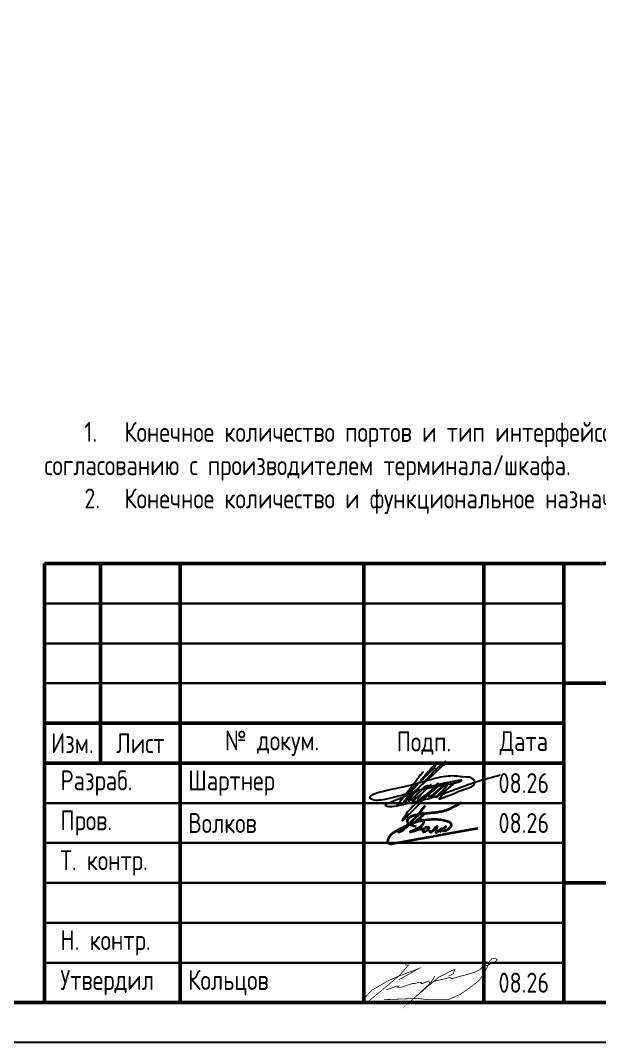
# Model space of a CAD drawing. Header units: millimetres. Extents: x -840 to 1644, y 0 to 561.
# Drawn here: x 17 to 89.5, y 0 to 128 of the extents above; entities that cross this region are included whole.
import ezdxf

# ---------------------------------------------------------------- set-up
doc = ezdxf.new("R2010")
doc.units = ezdxf.units.MM
doc.styles.add('Gost_type_A', font='GOST_A.TTF')

# ---------------------------------------------------------------- blocks, each defined once
blk = doc.blocks.new('Формат_А3')
blk.add_lwpolyline([(-420, 297), (0, 297), (0, 0), (-420, 0)], close=True)
at = {"lineweight": 50}
blk.add_lwpolyline([(-400, 292), (-5, 292), (-5, 5), (-400, 5)], close=True, dxfattribs=at)
blk = doc.blocks.new('Штамп большой нижний')
at = {"lineweight": 50}
for points in [[(-185, 55), (-178, 55), (-178, 35), (-185, 35)], [(-178, 55), (-168, 55), (-168, 35), (-178, 35)], [(-168, 55), (-145, 55), (-145, 35), (-168, 35)], [(-145, 55), (-130, 55), (-130, 35), (-145, 35)], [(-130, 55), (-120, 55), (-120, 35), (-130, 35)], [(-120, 55), (0, 55), (0, 40), (-120, 40)], [(-120, 40), (-50, 40), (-50, 15), (-120, 15)], [(-185, 35), (-178, 35), (-178, 30), (-185, 30)], [(-178, 35), (-168, 35), (-168, 30), (-178, 30)], [(-168, 35), (-145, 35), (-145, 30), (-168, 30)], [(-145, 35), (-130, 35), (-130, 30), (-145, 30)], [(-130, 35), (-120, 35), (-120, 30), (-130, 30)], [(-185, 30), (-168, 30), (-168, 0), (-185, 0)], [(-168, 30), (-145, 30), (-145, 0), (-168, 0)], [(-145, 30), (-130, 30), (-130, 0), (-145, 0)], [(-130, 30), (-120, 30), (-120, 0), (-130, 0)], [(-120, 15), (-50, 15), (-50, 0), (-120, 0)]]:
    blk.add_lwpolyline(points, close=True, dxfattribs=at)
for points in [[(-185, 55), (-178, 55), (-178, 50), (-185, 50)], [(-178, 55), (-168, 55), (-168, 50), (-178, 50)], [(-168, 55), (-145, 55), (-145, 50), (-168, 50)], [(-145, 55), (-130, 55), (-130, 50), (-145, 50)], [(-130, 55), (-120, 55), (-120, 50), (-130, 50)], [(-185, 50), (-178, 50), (-178, 45), (-185, 45)], [(-178, 50), (-168, 50), (-168, 45), (-178, 45)], [(-168, 50), (-145, 50), (-145, 45), (-168, 45)], [(-145, 50), (-130, 50), (-130, 45), (-145, 45)], [(-130, 50), (-120, 50), (-120, 45), (-130, 45)], [(-185, 45), (-178, 45), (-178, 40), (-185, 40)], [(-178, 45), (-168, 45), (-168, 40), (-178, 40)], [(-168, 45), (-145, 45), (-145, 40), (-168, 40)], [(-145, 45), (-130, 45), (-130, 40), (-145, 40)], [(-130, 45), (-120, 45), (-120, 40), (-130, 40)], [(-185, 40), (-178, 40), (-178, 35), (-185, 35)], [(-178, 40), (-168, 40), (-168, 35), (-178, 35)], [(-168, 40), (-145, 40), (-145, 35), (-168, 35)], [(-145, 40), (-130, 40), (-130, 35), (-145, 35)], [(-130, 40), (-120, 40), (-120, 35), (-130, 35)], [(-185, 30), (-168, 30), (-168, 25), (-185, 25)], [(-168, 30), (-145, 30), (-145, 25), (-168, 25)], [(-145, 30), (-130, 30), (-130, 25), (-145, 25)], [(-130, 30), (-120, 30), (-120, 25), (-130, 25)], [(-185, 25), (-168, 25), (-168, 20), (-185, 20)], [(-168, 25), (-145, 25), (-145, 20), (-168, 20)], [(-145, 25), (-130, 25), (-130, 20), (-145, 20)], [(-130, 25), (-120, 25), (-120, 20), (-130, 20)], [(-185, 20), (-168, 20), (-168, 15), (-185, 15)], [(-168, 20), (-145, 20), (-145, 15), (-168, 15)], [(-145, 20), (-130, 20), (-130, 15), (-145, 15)], [(-130, 20), (-120, 20), (-120, 15), (-130, 15)], [(-185, 15), (-168, 15), (-168, 10), (-185, 10)], [(-168, 15), (-145, 15), (-145, 10), (-168, 10)], [(-145, 15), (-130, 15), (-130, 10), (-145, 10)], [(-130, 15), (-120, 15), (-120, 10), (-130, 10)], [(-185, 10), (-168, 10), (-168, 5), (-185, 5)], [(-168, 10), (-145, 10), (-145, 5), (-168, 5)], [(-145, 10), (-130, 10), (-130, 5), (-145, 5)], [(-130, 10), (-120, 10), (-120, 5), (-130, 5)], [(-185, 5), (-168, 5), (-168, 0), (-185, 0)], [(-168, 5), (-145, 5), (-145, 0), (-168, 0)], [(-145, 5), (-130, 5), (-130, 0), (-145, 0)], [(-130, 5), (-120, 5), (-120, 0), (-130, 0)]]:
    blk.add_lwpolyline(points, close=True)
at = {"char_height": 2.5, "style": 'Gost_type_A'}
for s, insert, width, attachment_point in [('Изм.', (-181.5, 32.5), 7, 5), ('Лист', (-173, 32.5), 10, 5), ('№ докум.', (-156.5, 32.5), 23, 5), ('Подп.', (-137.5, 32.5), 15, 5), ('Дата', (-125, 32.5), 10, 5), ('\\pxl0.8;Разраб.', (-185, 27.5), 17, 4), ('\\pxl0.8;Пров.', (-185, 22.5), 17, 4), ('\\pxl0.8;Т. контр.', (-185, 17.5), 17, 4), ('\\pxl0.8;Н. контр.', (-185, 7.5), 17, 4), ('\\pxl0.8;Утвердил', (-185, 2.5), 17, 4)]:
    blk.add_mtext(s, dxfattribs=dict(at, insert=insert, width=width, attachment_point=attachment_point))
blk = doc.blocks.new('Сотрудник 7_1')
at = {"lineweight": 35}
for points in [[(5.51, 4.62), (4.98, 3.97), (4.54, 3.43), (4.18, 3.01), (3.9, 2.68), (3.67, 2.43), (3.49, 2.24), (3.34, 2.09), (3.21, 1.97), (3.08, 1.86), (2.97, 1.76), (2.86, 1.67), (2.76, 1.6), (2.67, 1.53), (2.59, 1.47), (2.52, 1.42), (2.45, 1.38), (2.4, 1.35), (2.35, 1.33), (2.31, 1.31), (2.28, 1.3), (2.25, 1.3), (2.23, 1.3), (2.21, 1.31), (2.2, 1.31), (2.19, 1.33), (2.18, 1.34), (2.18, 1.36), (2.18, 1.38), (2.18, 1.4), (2.19, 1.42), (2.2, 1.45), (2.22, 1.48), (2.25, 1.51), (2.28, 1.55), (2.32, 1.59), (2.36, 1.63), (2.42, 1.67), (2.49, 1.72), (2.56, 1.78), (2.65, 1.84), (2.75, 1.9), (2.87, 1.97), (2.99, 2.04), (3.12, 2.12), (3.25, 2.21), (3.39, 2.3), (3.53, 2.41), (3.67, 2.52), (3.81, 2.64), (3.94, 2.77), (4.07, 2.9), (4.2, 3.03), (4.32, 3.15), (4.44, 3.27), (4.55, 3.37), (4.65, 3.46), (4.74, 3.54), (4.82, 3.6), (4.9, 3.64), (4.97, 3.68), (5.03, 3.7), (5.08, 3.72), (5.13, 3.73), (5.17, 3.73), (5.21, 3.73), (5.24, 3.73), (5.26, 3.73), (5.28, 3.72), (5.3, 3.71), (5.31, 3.7), (5.32, 3.68), (5.33, 3.66), (5.33, 3.64), (5.32, 3.61), (5.32, 3.58), (5.3, 3.54), (5.28, 3.5), (5.25, 3.46), (5.21, 3.41), (5.16, 3.36), (5.1, 3.3), (5.03, 3.23), (4.96, 3.17), (4.88, 3.1), (4.8, 3.04), (4.72, 2.98), (4.65, 2.92), (4.59, 2.87), (4.53, 2.83), (4.49, 2.8), (4.46, 2.77), (4.43, 2.76), (4.42, 2.75), (4.42, 2.74), (4.43, 2.75), (4.45, 2.75), (4.49, 2.76), (4.53, 2.78), (4.58, 2.8), (4.64, 2.82), (4.7, 2.84), (4.76, 2.85), (4.83, 2.86), (4.89, 2.87), (4.95, 2.88), (5.01, 2.87), (5.06, 2.87), (5.11, 2.85), (5.15, 2.84), (5.19, 2.81), (5.22, 2.78), (5.25, 2.75), (5.27, 2.72), (5.29, 2.68), (5.3, 2.63), (5.3, 2.59), (5.3, 2.54), (5.29, 2.49), (5.27, 2.44), (5.26, 2.38), (5.23, 2.33), (5.2, 2.28), (5.17, 2.22), (5.12, 2.17), (5.07, 2.11), (5, 2.05), (4.92, 1.99), (4.83, 1.93), (4.73, 1.86), (4.6, 1.79), (4.47, 1.72), (4.31, 1.65), (4.15, 1.57), (3.96, 1.49), (3.76, 1.41), (3.54, 1.32)], [(4.39, 2), (4.09, 2.07), (3.85, 2.15), (3.67, 2.21), (3.55, 2.27), (3.46, 2.33), (3.4, 2.39), (3.37, 2.44), (3.35, 2.5), (3.33, 2.55), (3.32, 2.61), (3.31, 2.66), (3.31, 2.72), (3.31, 2.77), (3.32, 2.83), (3.34, 2.89), (3.36, 2.94), (3.39, 2.99), (3.43, 3.05), (3.48, 3.1), (3.54, 3.15), (3.6, 3.2), (3.67, 3.24), (3.74, 3.29), (3.82, 3.33), (3.91, 3.37), (4.01, 3.4), (4.11, 3.44), (4.22, 3.47), (4.34, 3.5), (4.47, 3.53), (4.62, 3.56), (4.77, 3.58), (4.93, 3.61), (5.11, 3.63), (5.29, 3.65), (5.48, 3.67), (5.67, 3.69), (5.85, 3.71), (6.04, 3.72), (6.21, 3.74), (6.38, 3.76), (6.55, 3.77), (6.71, 3.79), (6.86, 3.81), (7.02, 3.83), (7.19, 3.86), (7.36, 3.89), (7.54, 3.92), (7.74, 3.96), (7.95, 4.01), (8.19, 4.09), (8.47, 4.19), (8.78, 4.33), (9.15, 4.51), (9.57, 4.74), (10.05, 5.03)], [(6.04, 1.58), (6.05, 1.53), (6.06, 1.49), (6.06, 1.46), (6.07, 1.43), (6.09, 1.4), (6.1, 1.38), (6.12, 1.36), (6.14, 1.35), (6.16, 1.33), (6.19, 1.33), (6.22, 1.33), (6.25, 1.33), (6.28, 1.33), (6.31, 1.34), (6.34, 1.36), (6.37, 1.38), (6.4, 1.4), (6.43, 1.43), (6.46, 1.46), (6.49, 1.5), (6.52, 1.53), (6.55, 1.57), (6.58, 1.62), (6.62, 1.66), (6.65, 1.71), (6.69, 1.75), (6.73, 1.8), (6.78, 1.84), (6.82, 1.88), (6.85, 1.92), (6.89, 1.95), (6.92, 1.98), (6.95, 2.01), (6.97, 2.03), (6.98, 2.05), (7, 2.06), (7, 2.06), (7.01, 2.06), (7.01, 2.05), (7, 2.03), (7, 2), (6.99, 1.96), (6.97, 1.93), (6.96, 1.88), (6.94, 1.83), (6.93, 1.79), (6.91, 1.74), (6.9, 1.69), (6.89, 1.64), (6.88, 1.6), (6.87, 1.56), (6.86, 1.53), (6.85, 1.49), (6.84, 1.46), (6.84, 1.43), (6.84, 1.41), (6.84, 1.38), (6.84, 1.36), (6.84, 1.35), (6.84, 1.33), (6.84, 1.32), (6.85, 1.31), (6.86, 1.3), (6.86, 1.29), (6.87, 1.29), (6.88, 1.28), (6.89, 1.28), (6.9, 1.27), (6.91, 1.27), (6.92, 1.27), (6.93, 1.28), (6.95, 1.28), (6.96, 1.29), (6.97, 1.29), (6.98, 1.3), (7, 1.32), (7.03, 1.34), (7.06, 1.37), (7.1, 1.41), (7.15, 1.45), (7.21, 1.5), (7.27, 1.56), (7.34, 1.62), (7.41, 1.68), (7.48, 1.73), (7.54, 1.77), (7.58, 1.79), (7.6, 1.79), (7.61, 1.77), (7.59, 1.72), (7.57, 1.67), (7.54, 1.61), (7.5, 1.54), (7.46, 1.48), (7.43, 1.43), (7.41, 1.4), (7.4, 1.38), (7.41, 1.38), (7.42, 1.4), (7.45, 1.43), (7.49, 1.48), (7.54, 1.53), (7.6, 1.59), (7.66, 1.66), (7.73, 1.72), (7.81, 1.79), (7.88, 1.85), (7.95, 1.9), (8.01, 1.95), (8.06, 1.99), (8.09, 2.01), (8.11, 2.02), (8.1, 2.02), (8.07, 1.99), (8.03, 1.96), (7.98, 1.91), (7.92, 1.86), (7.87, 1.81), (7.81, 1.76), (7.76, 1.71), (7.73, 1.67), (7.7, 1.64), (7.68, 1.61), (7.67, 1.58), (7.67, 1.56), (7.67, 1.54), (7.68, 1.53), (7.7, 1.51), (7.71, 1.5), (7.73, 1.49), (7.75, 1.48), (7.77, 1.48), (7.8, 1.47), (7.83, 1.47), (7.87, 1.48), (7.91, 1.48), (7.96, 1.5), (8.01, 1.51), (8.07, 1.53), (8.13, 1.55), (8.19, 1.58), (8.26, 1.62), (8.33, 1.66), (8.4, 1.71), (8.48, 1.76), (8.55, 1.82), (8.63, 1.89), (8.69, 1.95), (8.75, 2.02), (8.79, 2.1), (8.82, 2.17), (8.83, 2.24), (8.81, 2.31), (8.78, 2.37), (8.72, 2.44), (8.65, 2.5), (8.56, 2.56), (8.44, 2.61), (8.31, 2.66), (8.17, 2.71), (8, 2.75), (7.83, 2.78), (7.64, 2.81), (7.44, 2.84), (7.22, 2.86), (7, 2.88), (6.77, 2.88), (6.53, 2.89), (6.29, 2.88), (6.04, 2.87), (5.79, 2.84), (5.52, 2.81), (5.25, 2.77), (4.97, 2.71), (4.68, 2.64), (4.38, 2.55), (4.06, 2.44), (3.74, 2.32), (3.42, 2.2), (3.11, 2.06), (2.8, 1.92), (2.51, 1.78), (2.25, 1.65), (2.01, 1.52), (1.8, 1.4), (1.62, 1.29), (1.47, 1.18), (1.35, 1.09), (1.24, 0.99), (1.15, 0.91), (1.08, 0.82), (1.02, 0.74), (0.97, 0.65), (0.93, 0.57), (0.89, 0.49), (0.86, 0.41), (0.84, 0.34), (0.83, 0.27), (0.82, 0.21), (0.82, 0.15), (0.83, 0.11), (0.84, 0.07), (0.85, 0.04), (0.87, 0.01), (0.89, -0.01), (0.91, -0.03), (0.94, -0.05), (0.97, -0.07), (1, -0.08), (1.03, -0.1), (1.07, -0.11), (1.1, -0.12), (1.13, -0.13), (1.17, -0.14), (1.2, -0.15), (1.24, -0.15), (1.29, -0.15), (1.47, -0.12), (1.9, -0.04), (2.7, 0.1), (3.99, 0.34), (5.91, 0.69), (8.58, 1.18), (12.12, 1.82)], [(3.54, 1.32), (4.17, 1.5), (4.63, 1.63), (4.96, 1.71), (5.17, 1.76), (5.28, 1.77), (5.33, 1.76), (5.34, 1.73), (5.32, 1.7), (5.3, 1.66), (5.28, 1.62), (5.27, 1.58), (5.26, 1.55), (5.25, 1.51), (5.24, 1.48), (5.24, 1.45), (5.24, 1.42), (5.24, 1.4), (5.25, 1.39), (5.26, 1.37), (5.27, 1.36), (5.29, 1.36), (5.31, 1.36), (5.33, 1.36), (5.35, 1.36), (5.39, 1.37), (5.42, 1.38), (5.46, 1.4), (5.49, 1.41), (5.54, 1.43), (5.58, 1.45), (5.62, 1.48), (5.67, 1.51), (5.72, 1.54), (5.76, 1.57), (5.81, 1.61), (5.85, 1.64), (5.89, 1.68), (5.93, 1.72), (5.96, 1.75), (5.99, 1.78), (6, 1.81), (6.02, 1.83), (6.02, 1.86), (6.01, 1.87), (6, 1.89), (5.98, 1.9), (5.95, 1.91), (5.91, 1.92), (5.87, 1.92), (5.81, 1.92), (5.75, 1.92), (5.69, 1.92), (5.63, 1.91), (5.57, 1.9), (5.51, 1.89), (5.46, 1.88)]]:
    blk.add_lwpolyline(points, dxfattribs=at)

msp = doc.modelspace()

# ---------------------------------------------------------------- linework, layer by layer
at = {"const_width": 0.0934}
for points in [[(62.8, 6.62), (63.74, 6.93), (64.2, 7.09), (64.36, 7.09), (64.2, 6.93), (64.36, 6.93), (64.67, 6.93), (66.07, 7.4), (66.38, 7.4), (66.85, 7.55), (67.16, 7.55), (67.16, 7.4), (67.32, 7.4), (68.1, 7.71), (68.25, 7.4), (68.87, 7.71), (70.28, 8.02), (70.74, 8.18), (70.9, 8.02), (71.05, 8.02), (73.86, 8.8), (74.48, 9.11), (74.79, 9.42), (75.1, 9.58), (75.57, 9.73), (76.19, 10.04), (76.5, 10.2), (76.66, 10.35), (76.5, 10.51), (76.19, 10.51), (76.04, 10.51), (75.72, 10.2), (75.57, 9.73), (74.95, 8.49), (74.32, 7.71), (73.55, 7.09), (71.99, 6), (70.9, 5.53), (70.59, 5.37), (68.1, 5.37), (66.69, 5.53), (62.49, 5.37)], [(65.14, 9.73), (65.6, 9.73), (64.36, 8.33), (63.43, 7.55), (61.48, 5.93), (60.36, 5), (60, 5), (60, 5.22), (60.16, 5.68), (61.09, 6.62), (62.96, 7.71), (64.36, 8.33), (66.85, 9.26), (64.36, 7.86)], [(68.87, 8.33), (68.72, 8.02), (68.25, 7.4), (66.23, 5.53), (69.34, 8.18), (71.21, 9.11), (71.37, 9.11), (71.21, 8.8), (71.21, 8.64), (70.59, 8.33)]]:
    msp.add_lwpolyline(points, dxfattribs=at)
msp.add_spline([(67.43, 33.93), (67.05, 33.48), (66.86, 33.24), (66.72, 33.06), (66.28, 32.47), (66.17, 32.32), (64.93, 30.71), (64.07, 29.63), (65.13, 30.94), (66.1, 31.85), (67.32, 32.96), (68.05, 33.68), (68.74, 34.37), (68.91, 34.63), (68.96, 34.82), (68.27, 34.18), (67.13, 32.83), (66.91, 32.55), (65.85, 31.32), (65.23, 30.43), (64.89, 29.91), (64.89, 29.82), (65.18, 30.11), (65.82, 30.92), (66.57, 31.67), (67.61, 32.61), (68.13, 33.08), (69.07, 33.94), (69.88, 34.68), (70.25, 35.05), (70.25, 35.17), (69.92, 35.01), (68.84, 34.06), (67.16, 32.19), (65.9, 30.7), (65.58, 30.18), (66.78, 31.24), (67.87, 32.13), (68, 32.2), (68.06, 32.08), (67.92, 31.85), (66.89, 30.9), (66.36, 30.43), (66.14, 30.26), (66.07, 30.26), (66.16, 30.5), (66.79, 31.23), (67.02, 31.46), (67.96, 32.2), (68.02, 32.2), (68.02, 31.92), (68.26, 32.16), (66.97, 30.87), (66.76, 30.45), (66.76, 30.34), (66.98, 30.46), (68.12, 31.33), (69.21, 32.42), (66.45, 29.4), (65.3, 28.25), (64.83, 27.79), (65.12, 28.37), (66.54, 29.96), (68.1, 31.29), (69.38, 32.21), (68.47, 31.41), (68.08, 30.92), (68.08, 30.77), (68.4, 30.89), (69.84, 32.18), (68.42, 30.66), (70.05, 32.11), (70.55, 32.4), (70.27, 32.04), (69.02, 30.69), (71.36, 32.55), (70.3, 31.57), (69.46, 30.63), (69.38, 30.55), (69.98, 30.71), (70.73, 30.98), (72.75, 31.79), (73.88, 32.5), (73.76, 32.89), (72.39, 33.28), (71.51, 33.37), (70.55, 33.37), (69.26, 33.17), (65.79, 32.21), (61.02, 30.48), (61.25, 30.41), (62.13, 30.41), (66.26, 31.44), (70.82, 32.41), (72.14, 32.78), (72.23, 32.84), (71.77, 32.81), (67.14, 31.67), (63.03, 29.95), (62.67, 29.75), (63.27, 29.56), (63.5, 29.56), (64.8, 29.81), (67.77, 30.48), (69.74, 31.11), (71.99, 31.93), (74.05, 32.66), (77.05, 33.52)], degree=3)

# ---------------------------------------------------------------- block references
for name, p in [('Формат_А3', (210, 0)), ('Штамп большой нижний', (205, 5)), ('Сотрудник 7_1', (62.14, 25.04))]:
    msp.add_blockref(name, p)

# ---------------------------------------------------------------- texts
at = {"char_height": 2.5, "style": 'Gost_type_A'}
for s, insert, width, attachment_point in [('\\A1;\\P\\P\\pxi2,t4;1.^IКонечное количество портов и тип интерфейсов определяется проектным решением и кодом заказа терминала/шкафа, по согласованию с производителем терминала/шкафа.\\P2.^IКонечное количество и функциональное назначение электронных клавиш ИЭУ определяется типом шкафа и проектным решением.', (20, 66.22), 183, 7), ('Шартнер', (38, 32.5), 22, 4), ('08.26', (80, 32.5), 10, 5), ('Волков', (38, 27.5), 22, 4), ('08.26', (80, 27.5), 10, 5), ('Кольцов', (38, 7.5), 22, 4), ('08.26', (80, 7.5), 10, 5)]:
    msp.add_mtext(s, dxfattribs=dict(at, insert=insert, width=width, attachment_point=attachment_point))

doc.saveas('drawing.dxf')
